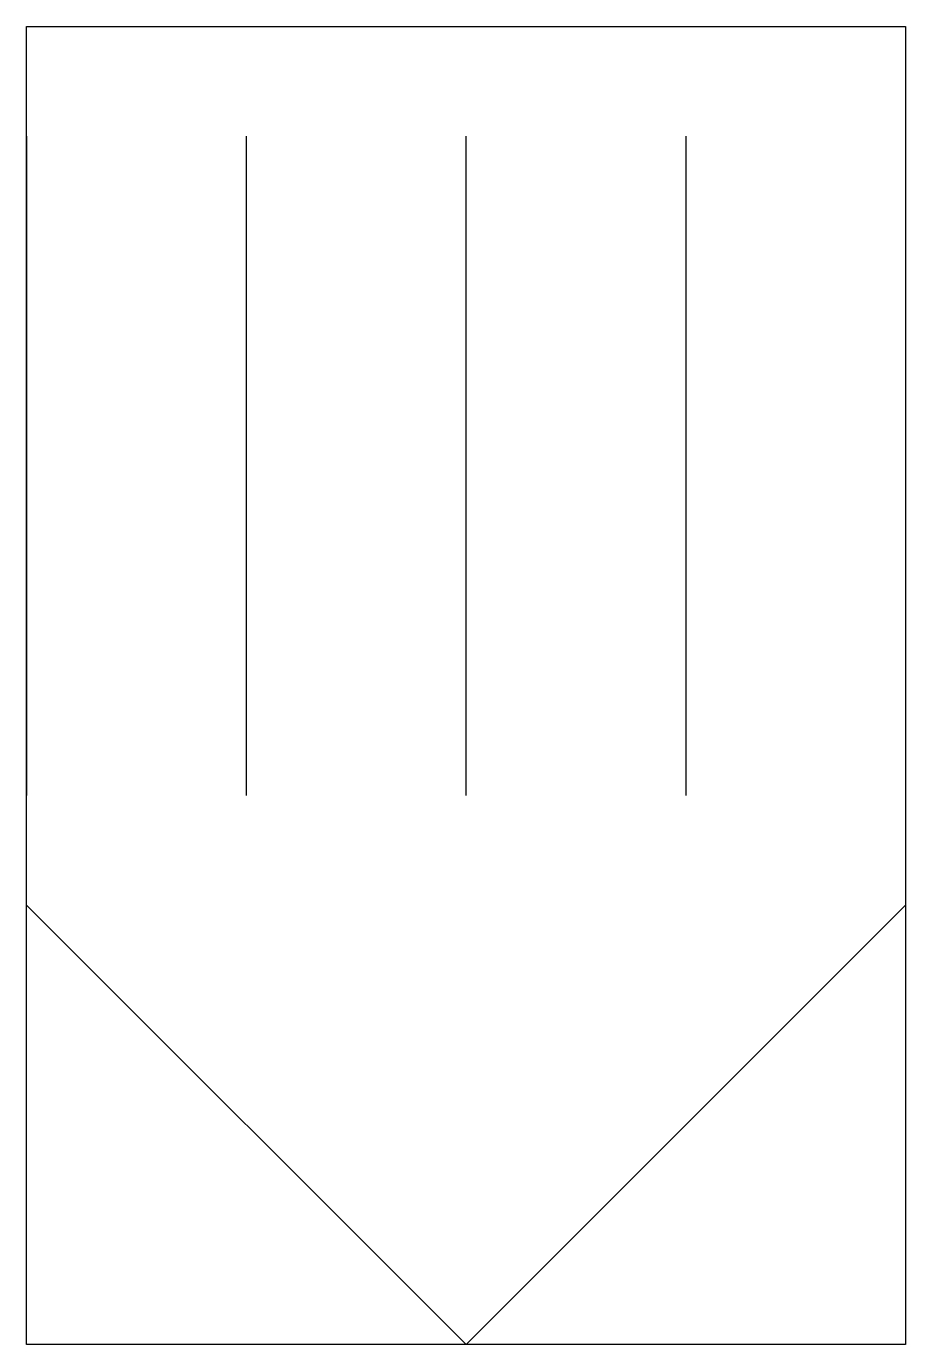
# Model space of a CAD drawing. Header units: millimetres. Extents: x -200 to 200, y -300 to 300.
import ezdxf

# ---------------------------------------------------------------- set-up
doc = ezdxf.new("R2010")
doc.units = ezdxf.units.MM

msp = doc.modelspace()

# ---------------------------------------------------------------- linework, layer by layer
at = {"color": 0, "linetype": 'ByBlock', "lineweight": -2}
for p, q in [((-200.000016, 249.99997), (-200.000016, -50.00003)), ((-100.000016, 250), (-100.000016, -50)), ((-0.000016, 250), (-0.000016, -50)), ((99.999984, 250), (99.999984, -50)), ((-200, -100), (0, -300)), ((200, -100), (0, -300))]:
    msp.add_line(p, q, dxfattribs=at)
msp.add_lwpolyline([(-200, -300), (-200, 300), (200, 300), (200, -300)], close=True, dxfattribs=at)

doc.saveas('drawing.dxf')
